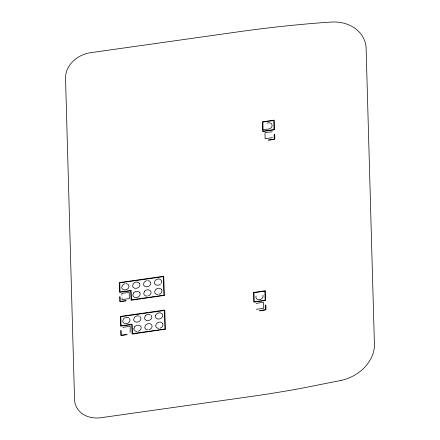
<?xml version="1.0" encoding="UTF-8"?>
<svg xmlns="http://www.w3.org/2000/svg" width="440" height="440" viewBox="0 0 440 440"><rect width="100%" height="100%" fill="white"/><g stroke="black" fill="none" stroke-linecap="round" stroke-linejoin="round"><path stroke-width="0.66" d="M133.892 328.79L134.69 326.651M256.108 296.115L255.948 296.543A3.724 3.03 -21.6 0 0 257.274 299.277C259.859 300.762 264.149 298.21 262.971 295.147M161.095 283.355L161.678 281.578L161.43 280.55A3.735 3.042 -21.6 0 0 155.188 280.522L154.385 282.634A3.735 3.042 -21.6 0 0 159.935 284.548L160.397 284.141M133.656 292.837L132.858 294.976A3.735 3.042 -21.6 0 0 136.609 297.561A3.735 3.042 -21.6 0 0 140.151 293.92L139.898 292.892M144.551 291.302L143.754 293.436A3.74 3.042 -21.6 0 0 146.839 296.065L147.059 296.032M145.327 315.849L144.529 317.988A3.735 3.042 -21.6 0 0 148.274 320.573A3.735 3.042 -21.6 0 0 151.822 316.932L151.036 315.216M124.63 283.75L122.502 285.115L121.704 287.254A3.735 3.042 -21.6 0 0 125.455 289.834A3.735 3.042 -21.6 0 0 128.997 286.198L128.084 284.328L125.802 283.586M148.132 295.878L149.298 295.35A3.74 3.042 -21.6 0 0 151.041 292.38L150.794 291.352A3.74 3.042 -21.6 0 0 144.54 291.319M159.022 294.338L160.193 293.81A3.74 3.042 -21.6 0 0 161.937 290.84L161.689 289.812M267.141 123.195L268.351 122.843A3.735 3.042 -21.6 0 1 271.579 123.932A3.762 3.064 -21.6 0 1 271.667 127.039A3.735 3.042 -21.6 0 1 268.548 129.036L263.615 129.553M146.625 280.643L144.287 282.04L143.495 284.174A3.735 3.042 -21.6 0 0 147.24 286.759A3.735 3.042 -21.6 0 0 150.788 283.118L149.875 281.248L147.697 280.495M157.949 294.498L157.746 294.525A3.74 3.042 -21.6 0 1 154.638 291.896L155.441 289.762A3.74 3.042 -21.6 0 1 161.689 289.834M130.163 332.415L130.202 326.183L122.92 327.399M158.879 328.323L157.581 328.136A3.735 3.042 -21.6 0 1 155.678 325.716L156.481 323.576A3.735 3.042 -21.6 0 1 162.723 323.653M147.983 329.863L146.685 329.675A3.735 3.042 -21.6 0 1 144.782 327.256L145.585 325.116A3.735 3.042 -21.6 0 1 151.828 325.188L152.081 326.194A3.735 3.042 -21.6 0 1 149.155 329.698M137.088 331.402L135.79 331.216A3.735 3.042 -21.6 0 1 133.887 328.796M150.249 314.688L149.919 314.507A3.735 3.042 -21.6 0 0 145.321 315.876M139.354 316.228L139.029 316.047A3.735 3.042 -21.6 0 0 134.431 317.416L133.633 319.528A3.735 3.042 -21.6 0 0 137.385 322.113A3.735 3.042 -21.6 0 0 140.927 318.472L140.14 316.756M128.133 317.587L128.458 317.768M129.245 318.296L130.031 320.012A3.735 3.042 -21.6 0 1 126.489 323.648A3.735 3.042 -21.6 0 1 122.738 321.068L123.536 318.929A3.735 3.042 -21.6 0 1 128.133 317.609M162.723 323.625L162.971 324.654A3.735 3.042 -21.6 0 1 160.045 328.158M139.639 283.63L139.887 284.658A3.735 3.042 -21.6 0 1 136.345 288.299A3.735 3.042 -21.6 0 1 132.6 285.714L133.397 283.575A3.735 3.042 -21.6 0 1 139.639 283.63M272.272 131.769L264.979 132.616L265.149 138.82L272.437 137.605M256.096 303.43L263.384 302.22L263.555 308.418L256.262 309.265M121.924 295.042L121.875 293.403L129.168 292.369L129.344 298.568L122.051 299.602L122.007 297.957M138.259 331.238A3.735 3.042 -21.6 0 0 141.185 327.734L140.938 326.706A3.735 3.042 -21.6 0 0 134.69 326.673M133.656 292.864A3.735 3.042 -21.6 0 1 139.904 292.914M155.612 315.332L155.424 316.448A3.735 3.042 -21.6 0 0 159.17 319.033A3.735 3.042 -21.6 0 0 162.718 315.392L162.465 314.364A3.735 3.042 -21.6 0 0 156.222 314.336L155.612 315.332M259.732 310.602L259.969 310.899L265.92 309.837C266.321 303.358 264.655 302.984 265.403 309.694L259.732 310.602M268.62 139.975L268.851 140.272L274.808 139.211C275.204 132.726 273.543 132.352 274.285 139.062L268.62 139.975M126 300.762L119.796 301.736C118.976 295.955 120.472 293.931 120.291 301.389L126 300.762M127.034 334.576L120.835 335.55C120.01 329.769 121.512 327.745 121.33 335.198L127.034 334.576M274.544 129.729L262.686 131.543L262.378 121.836L274.225 120.131L274.544 129.729M253.49 292.468L253.798 302.175L265.634 300.454L265.337 290.757L253.49 292.468M164.389 295.377L131.093 300.278L130.675 290.84L119.581 292.331L119.279 282.623L163.724 276.243L164.389 295.377M165.423 329.192L132.126 334.092L131.709 324.654L120.621 326.145L120.313 316.437L164.758 310.057L165.423 329.192M340.984 380.452L300.514 388.476A1111.044 904.519 -21.6 0 1 249.189 396.759L100.887 417.714A26.351 21.45 -21.6 0 1 74.542 399.471L65.533 78.199A26.351 21.45 -21.6 0 1 90.651 52.685L238.953 31.735A1116.236 908.743 -21.6 0 1 324.566 22.506L330.935 22.077A38.572 31.4 -21.6 0 1 366.075 46.723L374.468 346.11A38.577 31.405 -21.6 0 1 340.984 380.452M273.768 120.538L262.873 122.078L263.126 131.12L274.021 129.586L273.768 120.538M163.35 276.705L119.774 282.86L120.026 291.907L131.12 290.416L131.445 299.811L163.867 295.229L163.35 276.705M264.88 291.17L253.985 292.71L254.243 301.752L265.133 300.212L264.88 291.17M164.384 310.519L120.808 316.673L121.061 325.721L132.154 324.231L132.479 333.625L164.906 329.043L164.384 310.519"/></g></svg>
